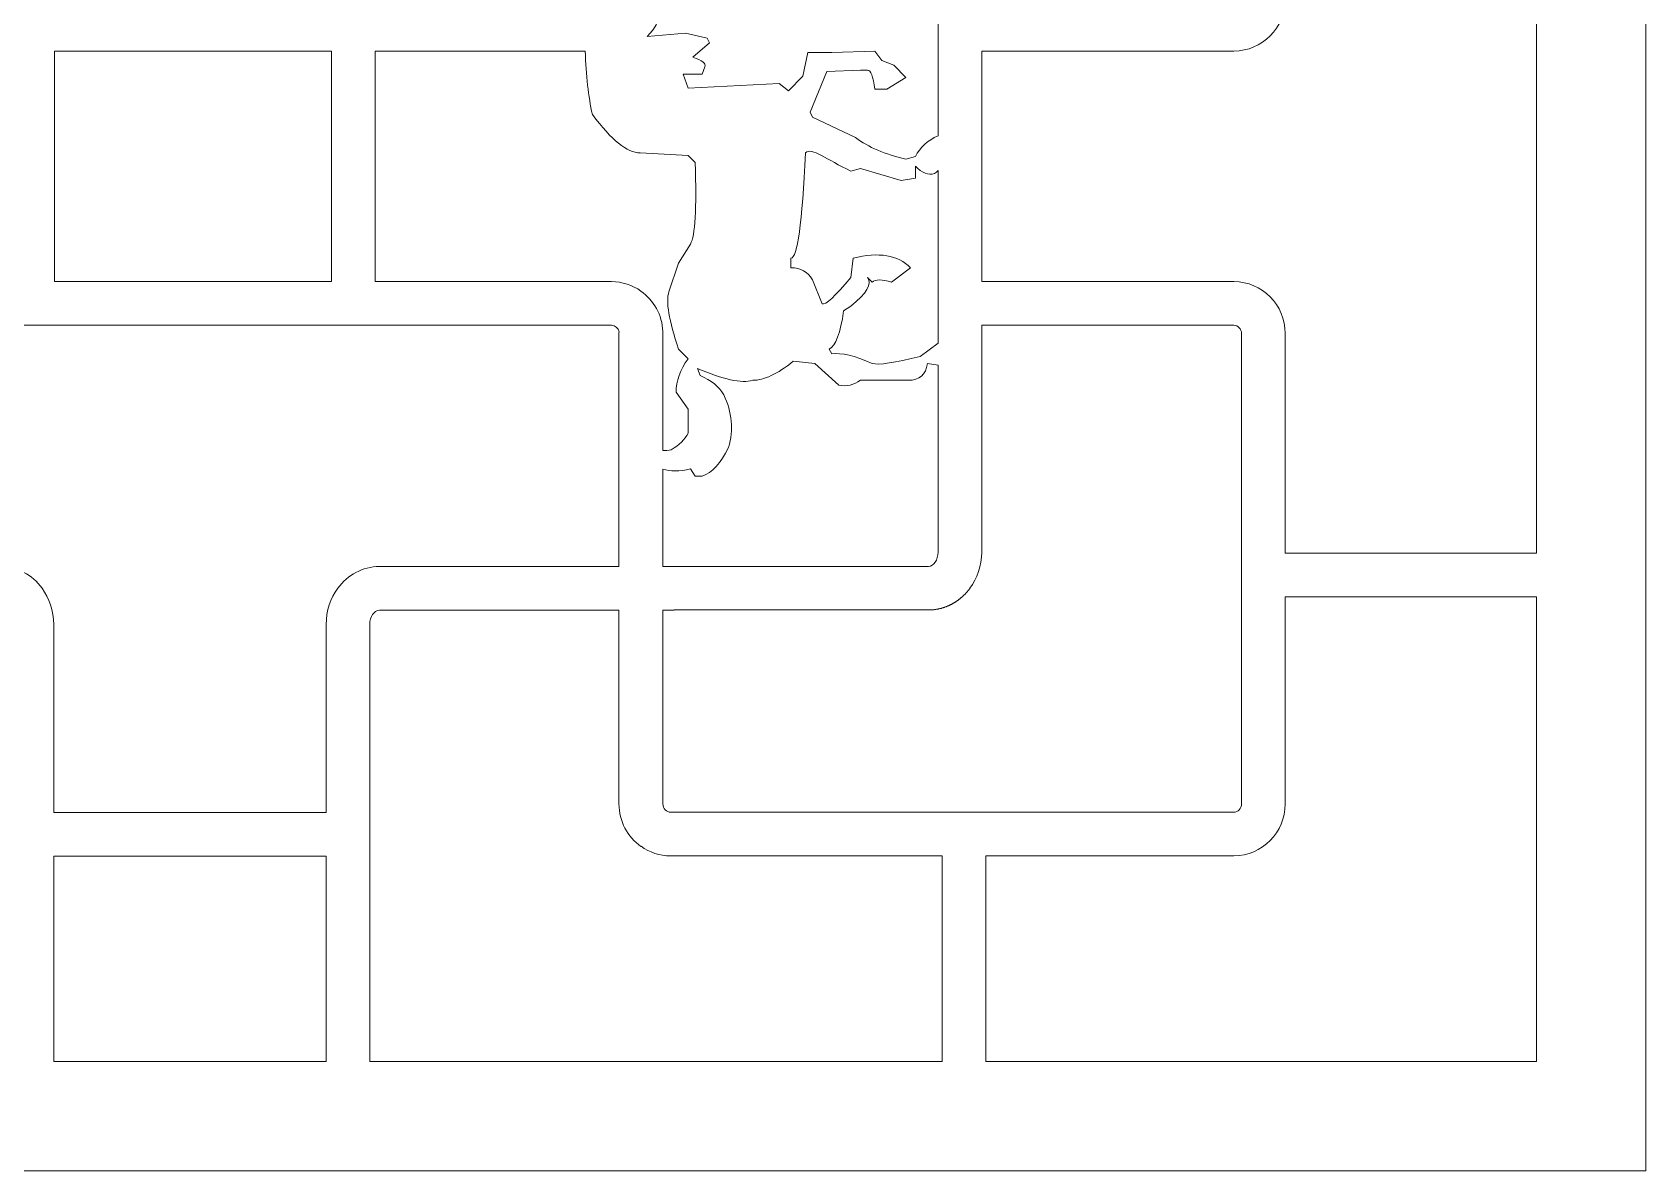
# Model space of a CAD drawing. Header units: centimetres. Extents: x -9.6 to 1.4, y -6.1 to 11.9.
# Drawn here: x -7.516 to -4.867, y -6.051 to -4.182 of the extents above; entities that cross this region are included whole.
import ezdxf

# ---------------------------------------------------------------- set-up
doc = ezdxf.new("R2010")
doc.units = ezdxf.units.CM
doc.header["$MEASUREMENT"] = 0
doc.layers.add('layer 1', color=7, linetype='Continuous')

msp = doc.modelspace()

# ---------------------------------------------------------------- linework, layer by layer
at = {"layer": 'layer 1', "color": 177, "lineweight": 9}
for points, knots in [([(-9.6444, -6.05124), (-9.6444, -6.05124), (-9.6444, 11.92325), (-9.6444, 11.92325), (-9.6444, 11.92325), (-9.6444, 11.92325), (-4.86713, 11.92325), (-4.86713, 11.92325), (-4.86713, 11.92325), (-4.86713, 11.92325), (-4.86713, -6.05124), (-4.86713, -6.05124), (-4.86713, -6.05124), (-4.86713, -6.05124), (-9.6444, -6.05124), (-9.6444, -6.05124)], [0, 0, 0, 0, 0.2, 0.2, 0.2, 0.2, 0.4, 0.4, 0.4, 0.4, 0.6, 0.6, 0.6, 0.6, 1, 1, 1, 1]), ([(-6.50696, -4.18873), (-6.50696, -4.18873), (-6.4436, -4.18339), (-6.4436, -4.18339), (-6.4436, -4.18339), (-6.4436, -4.18339), (-6.40829, -4.19135), (-6.40829, -4.19135), (-6.40829, -4.19135), (-6.40829, -4.19135), (-6.40418, -4.19918), (-6.40418, -4.19918), (-6.40418, -4.19918), (-6.40418, -4.19918), (-6.43166, -4.22294), (-6.43166, -4.22294), (-6.43166, -4.22294), (-6.41612, -4.22795), (-6.40958, -4.23308), (-6.41201, -4.23835), (-6.41201, -4.23835), (-6.41201, -4.23835), (-6.41625, -4.25042), (-6.41625, -4.25042), (-6.41625, -4.25042), (-6.41625, -4.25042), (-6.44745, -4.25042), (-6.44745, -4.25042), (-6.44745, -4.25042), (-6.44745, -4.25042), (-6.43949, -4.27378), (-6.43949, -4.27378), (-6.43949, -4.27378), (-6.43949, -4.27378), (-6.29016, -4.26582), (-6.29016, -4.26582), (-6.29016, -4.26582), (-6.29016, -4.26582), (-6.27476, -4.27789), (-6.27476, -4.27789), (-6.27476, -4.27789), (-6.27476, -4.27789), (-6.251, -4.25414), (-6.251, -4.25414), (-6.251, -4.25414), (-6.251, -4.25414), (-6.24317, -4.21498), (-6.24317, -4.21498), (-6.24317, -4.21498), (-6.24317, -4.21498), (-6.20362, -4.21498), (-6.20362, -4.21498), (-6.20362, -4.21498), (-6.20362, -4.21498), (-6.133, -4.2126), (-6.133, -4.2126), (-6.133, -4.2126), (-6.133, -4.2126), (-6.12132, -4.22839), (-6.12132, -4.22839), (-6.12132, -4.22839), (-6.12132, -4.22839), (-6.10167, -4.23597), (-6.10167, -4.23597), (-6.10167, -4.23597), (-6.10167, -4.23597), (-6.08216, -4.25587), (-6.08216, -4.25587), (-6.08216, -4.25587), (-6.08216, -4.25587), (-6.11336, -4.27551), (-6.11336, -4.27551), (-6.11336, -4.27551), (-6.11336, -4.27551), (-6.133, -4.27551), (-6.133, -4.27551), (-6.133, -4.27551), (-6.1357, -4.25446), (-6.13968, -4.24393), (-6.14495, -4.24393), (-6.14495, -4.24393), (-6.14495, -4.24393), (-6.15663, -4.24393), (-6.15663, -4.24393), (-6.15663, -4.24393), (-6.15663, -4.24393), (-6.21158, -4.24631), (-6.21158, -4.24631), (-6.21158, -4.24631), (-6.21158, -4.24631), (-6.23906, -4.3132), (-6.23906, -4.3132), (-6.23906, -4.3132), (-6.23906, -4.3132), (-6.23521, -4.32116), (-6.23521, -4.32116), (-6.23521, -4.32116), (-6.23521, -4.32116), (-6.16459, -4.35487), (-6.16459, -4.35487), (-6.16459, -4.35487), (-6.14353, -4.37041), (-6.11606, -4.38222), (-6.08216, -4.39018), (-6.08216, -4.39018), (-6.08216, -4.39018), (-6.06637, -4.38607), (-6.06637, -4.38607), (-6.06637, -4.38607), (-6.05862, -4.37095), (-6.04628, -4.35948), (-6.02913, -4.35165), (-6.02913, -4.35165), (-6.02913, -4.35165), (-6.02913, -3.80462), (-6.02913, -3.80462), (-6.02913, -3.80462), (-6.02913, -3.79179), (-6.03618, -3.7813), (-6.04479, -3.7813), (-6.04479, -3.7813), (-6.04479, -3.7813), (-6.48095, -3.7813), (-6.48095, -3.7813), (-6.48095, -3.7813), (-6.48095, -3.7813), (-6.48095, -3.94737), (-6.48095, -3.94737), (-6.48095, -3.94737), (-6.48095, -3.94737), (-6.481, -3.94737), (-6.481, -3.94737), (-6.481, -3.94737), (-6.481, -3.94737), (-6.481, -4.12729), (-6.481, -4.12729), (-6.481, -4.12729), (-6.481, -4.12829), (-6.48102, -4.12928), (-6.48106, -4.13027), (-6.48106, -4.13027), (-6.48106, -4.13027), (-6.481, -4.13053), (-6.481, -4.13053), (-6.481, -4.13053), (-6.48185, -4.15331), (-6.49167, -4.17388), (-6.50696, -4.18873)], [0, 0, 0, 0, 0.0263158, 0.0263158, 0.0263158, 0.0263158, 0.0526316, 0.0526316, 0.0526316, 0.0526316, 0.0789474, 0.0789474, 0.0789474, 0.0789474, 0.1052632, 0.1052632, 0.1052632, 0.1052632, 0.1315789, 0.1315789, 0.1315789, 0.1315789, 0.1578947, 0.1578947, 0.1578947, 0.1578947, 0.1842105, 0.1842105, 0.1842105, 0.1842105, 0.2105263, 0.2105263, 0.2105263, 0.2105263, 0.2368421, 0.2368421, 0.2368421, 0.2368421, 0.2631579, 0.2631579, 0.2631579, 0.2631579, 0.2894737, 0.2894737, 0.2894737, 0.2894737, 0.3157895, 0.3157895, 0.3157895, 0.3157895, 0.3421053, 0.3421053, 0.3421053, 0.3421053, 0.3684211, 0.3684211, 0.3684211, 0.3684211, 0.3947368, 0.3947368, 0.3947368, 0.3947368, 0.4210526, 0.4210526, 0.4210526, 0.4210526, 0.4473684, 0.4473684, 0.4473684, 0.4473684, 0.4736842, 0.4736842, 0.4736842, 0.4736842, 0.5, 0.5, 0.5, 0.5, 0.5263158, 0.5263158, 0.5263158, 0.5263158, 0.5526316, 0.5526316, 0.5526316, 0.5526316, 0.5789474, 0.5789474, 0.5789474, 0.5789474, 0.6052632, 0.6052632, 0.6052632, 0.6052632, 0.6315789, 0.6315789, 0.6315789, 0.6315789, 0.6578947, 0.6578947, 0.6578947, 0.6578947, 0.6842105, 0.6842105, 0.6842105, 0.6842105, 0.7105263, 0.7105263, 0.7105263, 0.7105263, 0.7368421, 0.7368421, 0.7368421, 0.7368421, 0.7631579, 0.7631579, 0.7631579, 0.7631579, 0.7894737, 0.7894737, 0.7894737, 0.7894737, 0.8157895, 0.8157895, 0.8157895, 0.8157895, 0.8421053, 0.8421053, 0.8421053, 0.8421053, 0.8684211, 0.8684211, 0.8684211, 0.8684211, 0.8947368, 0.8947368, 0.8947368, 0.8947368, 0.9210526, 0.9210526, 0.9210526, 0.9210526, 0.9473684, 0.9473684, 0.9473684, 0.9473684, 1, 1, 1, 1]), ([(-5.04627, -3.77937), (-5.04627, -3.77937), (-5.45904, -3.77937), (-5.45904, -3.77937), (-5.45904, -3.77937), (-5.45904, -3.77937), (-5.45904, -4.12729), (-5.45904, -4.12729), (-5.45904, -4.12729), (-5.45904, -4.17423), (-5.49708, -4.21263), (-5.54359, -4.21263), (-5.54359, -4.21263), (-5.54359, -4.21263), (-5.95747, -4.21263), (-5.95747, -4.21263), (-5.95747, -4.21263), (-5.95747, -4.21263), (-5.95747, -4.59128), (-5.95747, -4.59128), (-5.95747, -4.59128), (-5.95747, -4.59128), (-5.54359, -4.59128), (-5.54359, -4.59128), (-5.54359, -4.59128), (-5.49708, -4.59128), (-5.45904, -4.62968), (-5.45904, -4.67662), (-5.45904, -4.67662), (-5.45904, -4.67662), (-5.45904, -5.03706), (-5.45904, -5.03706), (-5.45904, -5.03706), (-5.45904, -5.03706), (-5.04627, -5.03706), (-5.04627, -5.03706), (-5.04627, -5.03706), (-5.04627, -5.03706), (-5.04627, -3.77937), (-5.04627, -3.77937)], [0, 0, 0, 0, 0.0909091, 0.0909091, 0.0909091, 0.0909091, 0.1818182, 0.1818182, 0.1818182, 0.1818182, 0.2727273, 0.2727273, 0.2727273, 0.2727273, 0.3636364, 0.3636364, 0.3636364, 0.3636364, 0.4545455, 0.4545455, 0.4545455, 0.4545455, 0.5454545, 0.5454545, 0.5454545, 0.5454545, 0.6363636, 0.6363636, 0.6363636, 0.6363636, 0.7272727, 0.7272727, 0.7272727, 0.7272727, 0.8181818, 0.8181818, 0.8181818, 0.8181818, 1, 1, 1, 1]), ([(-7.48005, -4.21263), (-7.48005, -4.21263), (-7.48005, -4.59128), (-7.48005, -4.59128), (-7.48005, -4.59128), (-7.48005, -4.59128), (-7.02508, -4.59128), (-7.02508, -4.59128), (-7.02508, -4.59128), (-7.02508, -4.59128), (-7.02508, -4.21263), (-7.02508, -4.21263), (-7.02508, -4.21263), (-7.02508, -4.21263), (-7.48005, -4.21263), (-7.48005, -4.21263)], [0, 0, 0, 0, 0.2, 0.2, 0.2, 0.2, 0.4, 0.4, 0.4, 0.4, 0.6, 0.6, 0.6, 0.6, 1, 1, 1, 1]), ([(-6.48095, -4.86871), (-6.47661, -4.86901), (-6.47208, -4.86857), (-6.46735, -4.86737), (-6.46735, -4.86737), (-6.454, -4.85954), (-6.44476, -4.85042), (-6.43949, -4.83989), (-6.43949, -4.83989), (-6.43949, -4.83989), (-6.43949, -4.80073), (-6.43949, -4.80073), (-6.43949, -4.80073), (-6.43949, -4.80073), (-6.45939, -4.77287), (-6.45939, -4.77287), (-6.45939, -4.77287), (-6.45939, -4.75464), (-6.45284, -4.73628), (-6.43949, -4.71791), (-6.43949, -4.71791), (-6.43949, -4.71791), (-6.45528, -4.70212), (-6.45528, -4.70212), (-6.45528, -4.70212), (-6.47108, -4.655), (-6.47634, -4.62367), (-6.47108, -4.60813), (-6.47108, -4.60813), (-6.47108, -4.60813), (-6.45528, -4.56075), (-6.45528, -4.56075), (-6.45528, -4.56075), (-6.45528, -4.56075), (-6.43577, -4.52955), (-6.43577, -4.52955), (-6.43577, -4.52955), (-6.42794, -4.5162), (-6.42537, -4.47165), (-6.42781, -4.39564), (-6.42781, -4.39564), (-6.42781, -4.39564), (-6.43949, -4.38395), (-6.43949, -4.38395), (-6.43949, -4.38395), (-6.43949, -4.38395), (-6.5182, -4.37984), (-6.5182, -4.37984), (-6.5182, -4.37984), (-6.53926, -4.37984), (-6.56545, -4.35891), (-6.59678, -4.31693), (-6.59678, -4.31693), (-6.60322, -4.28733), (-6.60714, -4.25261), (-6.6084, -4.21263), (-6.6084, -4.21263), (-6.6084, -4.21263), (-6.95343, -4.21263), (-6.95343, -4.21263), (-6.95343, -4.21263), (-6.95343, -4.21263), (-6.95343, -4.59128), (-6.95343, -4.59128), (-6.95343, -4.59128), (-6.95343, -4.59128), (-6.56555, -4.59128), (-6.56555, -4.59128), (-6.56555, -4.59128), (-6.54753, -4.59128), (-6.53078, -4.59706), (-6.51702, -4.60686), (-6.51702, -4.60686), (-6.51702, -4.60686), (-6.51698, -4.60683), (-6.51698, -4.60683), (-6.51698, -4.60683), (-6.49604, -4.62173), (-6.48203, -4.64595), (-6.481, -4.67338), (-6.481, -4.67338), (-6.481, -4.67338), (-6.48106, -4.67364), (-6.48106, -4.67364), (-6.48106, -4.67364), (-6.48102, -4.67463), (-6.481, -4.67562), (-6.481, -4.67662), (-6.481, -4.67662), (-6.481, -4.67662), (-6.481, -4.85654), (-6.481, -4.85654), (-6.481, -4.85654), (-6.481, -4.85654), (-6.48095, -4.85654), (-6.48095, -4.85654), (-6.48095, -4.85654), (-6.48095, -4.85654), (-6.48095, -4.86871), (-6.48095, -4.86871)], [0, 0, 0, 0, 0.0384615, 0.0384615, 0.0384615, 0.0384615, 0.0769231, 0.0769231, 0.0769231, 0.0769231, 0.1153846, 0.1153846, 0.1153846, 0.1153846, 0.1538462, 0.1538462, 0.1538462, 0.1538462, 0.1923077, 0.1923077, 0.1923077, 0.1923077, 0.2307692, 0.2307692, 0.2307692, 0.2307692, 0.2692308, 0.2692308, 0.2692308, 0.2692308, 0.3076923, 0.3076923, 0.3076923, 0.3076923, 0.3461538, 0.3461538, 0.3461538, 0.3461538, 0.3846154, 0.3846154, 0.3846154, 0.3846154, 0.4230769, 0.4230769, 0.4230769, 0.4230769, 0.4615385, 0.4615385, 0.4615385, 0.4615385, 0.5, 0.5, 0.5, 0.5, 0.5384615, 0.5384615, 0.5384615, 0.5384615, 0.5769231, 0.5769231, 0.5769231, 0.5769231, 0.6153846, 0.6153846, 0.6153846, 0.6153846, 0.6538462, 0.6538462, 0.6538462, 0.6538462, 0.6923077, 0.6923077, 0.6923077, 0.6923077, 0.7307692, 0.7307692, 0.7307692, 0.7307692, 0.7692308, 0.7692308, 0.7692308, 0.7692308, 0.8076923, 0.8076923, 0.8076923, 0.8076923, 0.8461538, 0.8461538, 0.8461538, 0.8461538, 0.8846154, 0.8846154, 0.8846154, 0.8846154, 0.9230769, 0.9230769, 0.9230769, 0.9230769, 1, 1, 1, 1]), ([(-6.02913, -4.4088), (-6.03066, -4.41111), (-6.03253, -4.4127), (-6.03478, -4.41355), (-6.03478, -4.41355), (-6.04494, -4.41739), (-6.05584, -4.41239), (-6.06637, -4.40186), (-6.06637, -4.40186), (-6.06637, -4.40186), (-6.06637, -4.42138), (-6.06637, -4.42138), (-6.06637, -4.42138), (-6.06637, -4.42138), (-6.08973, -4.42549), (-6.08973, -4.42549), (-6.08973, -4.42549), (-6.08973, -4.42549), (-6.15663, -4.40559), (-6.15663, -4.40559), (-6.15663, -4.40559), (-6.15663, -4.40559), (-6.17242, -4.4097), (-6.17242, -4.4097), (-6.17242, -4.4097), (-6.21184, -4.39146), (-6.23662, -4.36957), (-6.24689, -4.37984), (-6.24689, -4.37984), (-6.25216, -4.49514), (-6.26012, -4.55279), (-6.27065, -4.55279), (-6.27065, -4.55279), (-6.27065, -4.55279), (-6.27065, -4.56859), (-6.27065, -4.56859), (-6.27065, -4.56859), (-6.25485, -4.56859), (-6.24304, -4.57514), (-6.23521, -4.58823), (-6.23521, -4.58823), (-6.23521, -4.58823), (-6.21942, -4.62765), (-6.21942, -4.62765), (-6.21942, -4.62765), (-6.21415, -4.63022), (-6.19849, -4.61584), (-6.17242, -4.58438), (-6.17242, -4.58438), (-6.17242, -4.58438), (-6.16831, -4.55279), (-6.16831, -4.55279), (-6.16831, -4.55279), (-6.12646, -4.54227), (-6.09513, -4.54753), (-6.0742, -4.56859), (-6.0742, -4.56859), (-6.0742, -4.56859), (-6.10553, -4.59234), (-6.10553, -4.59234), (-6.10553, -4.59234), (-6.12132, -4.58708), (-6.13185, -4.58708), (-6.13711, -4.59234), (-6.13711, -4.59234), (-6.13711, -4.59234), (-6.14495, -4.58438), (-6.14495, -4.58438), (-6.14495, -4.58438), (-6.13699, -4.59491), (-6.1461, -4.6107), (-6.17242, -4.6315), (-6.17242, -4.6315), (-6.17242, -4.6315), (-6.18411, -4.63934), (-6.18411, -4.63934), (-6.18411, -4.63934), (-6.18937, -4.67593), (-6.19733, -4.69686), (-6.20786, -4.70212), (-6.20786, -4.70212), (-6.20786, -4.70212), (-6.20362, -4.71008), (-6.20362, -4.71008), (-6.20362, -4.71008), (-6.18809, -4.70751), (-6.16587, -4.71278), (-6.13711, -4.72588), (-6.13711, -4.72588), (-6.12658, -4.72844), (-6.10039, -4.72446), (-6.0584, -4.71419), (-6.0584, -4.71419), (-6.0584, -4.71419), (-6.02913, -4.69237), (-6.02913, -4.69237), (-6.02913, -4.69237), (-6.02913, -4.69237), (-6.02913, -4.4088), (-6.02913, -4.4088)], [0, 0, 0, 0, 0.0384615, 0.0384615, 0.0384615, 0.0384615, 0.0769231, 0.0769231, 0.0769231, 0.0769231, 0.1153846, 0.1153846, 0.1153846, 0.1153846, 0.1538462, 0.1538462, 0.1538462, 0.1538462, 0.1923077, 0.1923077, 0.1923077, 0.1923077, 0.2307692, 0.2307692, 0.2307692, 0.2307692, 0.2692308, 0.2692308, 0.2692308, 0.2692308, 0.3076923, 0.3076923, 0.3076923, 0.3076923, 0.3461538, 0.3461538, 0.3461538, 0.3461538, 0.3846154, 0.3846154, 0.3846154, 0.3846154, 0.4230769, 0.4230769, 0.4230769, 0.4230769, 0.4615385, 0.4615385, 0.4615385, 0.4615385, 0.5, 0.5, 0.5, 0.5, 0.5384615, 0.5384615, 0.5384615, 0.5384615, 0.5769231, 0.5769231, 0.5769231, 0.5769231, 0.6153846, 0.6153846, 0.6153846, 0.6153846, 0.6538462, 0.6538462, 0.6538462, 0.6538462, 0.6923077, 0.6923077, 0.6923077, 0.6923077, 0.7307692, 0.7307692, 0.7307692, 0.7307692, 0.7692308, 0.7692308, 0.7692308, 0.7692308, 0.8076923, 0.8076923, 0.8076923, 0.8076923, 0.8461538, 0.8461538, 0.8461538, 0.8461538, 0.8846154, 0.8846154, 0.8846154, 0.8846154, 0.9230769, 0.9230769, 0.9230769, 0.9230769, 1, 1, 1, 1]), ([(-7.03385, -5.4631), (-7.03385, -5.4631), (-7.03385, -5.15426), (-7.03385, -5.15426), (-7.03385, -5.15426), (-7.03385, -5.13184), (-7.02661, -5.11117), (-7.01454, -5.09487), (-7.01454, -5.09487), (-7.01454, -5.09487), (-7.01465, -5.09473), (-7.01465, -5.09473), (-7.01465, -5.09473), (-6.99861, -5.07299), (-6.974, -5.059), (-6.94653, -5.059), (-6.94653, -5.059), (-6.94653, -5.059), (-6.6535, -5.059), (-6.6535, -5.059), (-6.6535, -5.059), (-6.6535, -5.059), (-6.6535, -5.0588), (-6.6535, -5.0588), (-6.6535, -5.0588), (-6.6535, -5.0588), (-6.55303, -5.0588), (-6.55303, -5.0588), (-6.55303, -5.0588), (-6.55303, -5.0588), (-6.55303, -4.67662), (-6.55303, -4.67662), (-6.55303, -4.67662), (-6.55303, -4.67562), (-6.55301, -4.67462), (-6.55298, -4.67363), (-6.55298, -4.67363), (-6.55427, -4.66754), (-6.55944, -4.66294), (-6.56555, -4.66294), (-6.56555, -4.66294), (-6.56555, -4.66294), (-7.97234, -4.66294), (-7.97234, -4.66294), (-7.97234, -4.66294), (-7.97837, -4.66294), (-7.98348, -4.66741), (-7.98487, -4.67338), (-7.98487, -4.67338), (-7.98487, -4.67338), (-7.98487, -4.67338), (-7.98487, -4.67338), (-7.98487, -4.67338), (-7.98487, -4.67338), (-7.98487, -4.67338), (-7.98487, -4.67338), (-7.98487, -4.67338), (-7.98487, -4.67338), (-7.98489, -4.67348), (-7.98489, -4.67348), (-7.98489, -4.67348), (-7.98489, -4.67348), (-7.9849, -4.67353), (-7.9849, -4.67353), (-7.9849, -4.67353), (-7.9849, -4.67353), (-7.9849, -4.67354), (-7.9849, -4.67354), (-7.9849, -4.67354), (-7.9849, -4.67354), (-7.98491, -4.67358), (-7.98491, -4.67358), (-7.98491, -4.67358), (-7.98491, -4.67358), (-7.98497, -4.67387), (-7.98497, -4.67387), (-7.98497, -4.67387), (-7.98497, -4.67387), (-7.98497, -4.67387), (-7.98497, -4.67387), (-7.98497, -4.67387), (-7.98497, -4.67387), (-7.98503, -4.67417), (-7.98503, -4.67417), (-7.98503, -4.67417), (-7.98503, -4.67417), (-7.98503, -4.67421), (-7.98503, -4.67421), (-7.98503, -4.67421), (-7.98503, -4.67421), (-7.98503, -4.67422), (-7.98503, -4.67422), (-7.98503, -4.67422), (-7.98503, -4.67422), (-7.98508, -4.67452), (-7.98508, -4.67452), (-7.98508, -4.67452), (-7.98508, -4.67452), (-7.98509, -4.67454), (-7.98509, -4.67454), (-7.98509, -4.67454), (-7.98509, -4.67454), (-7.98509, -4.67457), (-7.98509, -4.67457), (-7.98509, -4.67457), (-7.98509, -4.67457), (-7.9851, -4.67462), (-7.9851, -4.67462), (-7.9851, -4.67462), (-7.98517, -4.67516), (-7.98522, -4.6757), (-7.98523, -4.67626), (-7.98523, -4.67626), (-7.98523, -4.67626), (-7.98523, -4.67627), (-7.98523, -4.67627), (-7.98523, -4.67627), (-7.98523, -4.67627), (-7.98523, -4.67662), (-7.98523, -4.67662), (-7.98523, -4.67662), (-7.98523, -4.67662), (-7.98523, -4.89062), (-7.98523, -4.89062), (-7.98523, -4.89062), (-7.98523, -4.89062), (-7.9848, -4.89062), (-7.9848, -4.89062), (-7.9848, -4.89062), (-7.9848, -4.89062), (-7.9848, -5.0588), (-7.9848, -5.0588), (-7.9848, -5.0588), (-7.9848, -5.0588), (-7.86145, -5.0588), (-7.86145, -5.0588), (-7.86145, -5.0588), (-7.86145, -5.0588), (-7.86145, -5.059), (-7.86145, -5.059), (-7.86145, -5.059), (-7.86145, -5.059), (-7.56843, -5.059), (-7.56843, -5.059), (-7.56843, -5.059), (-7.54096, -5.059), (-7.51635, -5.07299), (-7.50031, -5.09473), (-7.50031, -5.09473), (-7.50031, -5.09473), (-7.50041, -5.09487), (-7.50041, -5.09487), (-7.50041, -5.09487), (-7.48835, -5.11117), (-7.48111, -5.13184), (-7.48111, -5.15426), (-7.48111, -5.15426), (-7.48111, -5.15426), (-7.48111, -5.4631), (-7.48111, -5.4631), (-7.48111, -5.4631), (-7.48111, -5.4631), (-7.03385, -5.4631), (-7.03385, -5.4631)], [0, 0, 0, 0, 0.0238095, 0.0238095, 0.0238095, 0.0238095, 0.047619, 0.047619, 0.047619, 0.047619, 0.0714286, 0.0714286, 0.0714286, 0.0714286, 0.0952381, 0.0952381, 0.0952381, 0.0952381, 0.1190476, 0.1190476, 0.1190476, 0.1190476, 0.1428571, 0.1428571, 0.1428571, 0.1428571, 0.1666667, 0.1666667, 0.1666667, 0.1666667, 0.1904762, 0.1904762, 0.1904762, 0.1904762, 0.2142857, 0.2142857, 0.2142857, 0.2142857, 0.2380952, 0.2380952, 0.2380952, 0.2380952, 0.2619048, 0.2619048, 0.2619048, 0.2619048, 0.2857143, 0.2857143, 0.2857143, 0.2857143, 0.3095238, 0.3095238, 0.3095238, 0.3095238, 0.3333333, 0.3333333, 0.3333333, 0.3333333, 0.3571429, 0.3571429, 0.3571429, 0.3571429, 0.3809524, 0.3809524, 0.3809524, 0.3809524, 0.4047619, 0.4047619, 0.4047619, 0.4047619, 0.4285714, 0.4285714, 0.4285714, 0.4285714, 0.452381, 0.452381, 0.452381, 0.452381, 0.4761905, 0.4761905, 0.4761905, 0.4761905, 0.5, 0.5, 0.5, 0.5, 0.5238095, 0.5238095, 0.5238095, 0.5238095, 0.547619, 0.547619, 0.547619, 0.547619, 0.5714286, 0.5714286, 0.5714286, 0.5714286, 0.5952381, 0.5952381, 0.5952381, 0.5952381, 0.6190476, 0.6190476, 0.6190476, 0.6190476, 0.6428571, 0.6428571, 0.6428571, 0.6428571, 0.6666667, 0.6666667, 0.6666667, 0.6666667, 0.6904762, 0.6904762, 0.6904762, 0.6904762, 0.7142857, 0.7142857, 0.7142857, 0.7142857, 0.7380952, 0.7380952, 0.7380952, 0.7380952, 0.7619048, 0.7619048, 0.7619048, 0.7619048, 0.7857143, 0.7857143, 0.7857143, 0.7857143, 0.8095238, 0.8095238, 0.8095238, 0.8095238, 0.8333333, 0.8333333, 0.8333333, 0.8333333, 0.8571429, 0.8571429, 0.8571429, 0.8571429, 0.8809524, 0.8809524, 0.8809524, 0.8809524, 0.9047619, 0.9047619, 0.9047619, 0.9047619, 0.9285714, 0.9285714, 0.9285714, 0.9285714, 0.952381, 0.952381, 0.952381, 0.952381, 1, 1, 1, 1]), ([(-6.48095, -5.13094), (-6.48095, -5.13094), (-6.48095, -5.44888), (-6.48095, -5.44888), (-6.48095, -5.44888), (-6.48095, -5.4564), (-6.47514, -5.46256), (-6.46805, -5.46256), (-6.46805, -5.46256), (-6.46805, -5.46256), (-5.54359, -5.46256), (-5.54359, -5.46256), (-5.54359, -5.46256), (-5.5365, -5.46256), (-5.5307, -5.4564), (-5.5307, -5.44888), (-5.5307, -5.44888), (-5.5307, -5.44888), (-5.5307, -4.67662), (-5.5307, -4.67662), (-5.5307, -4.67662), (-5.5307, -4.6691), (-5.5365, -4.66294), (-5.54359, -4.66294), (-5.54359, -4.66294), (-5.54359, -4.66294), (-5.95747, -4.66294), (-5.95747, -4.66294), (-5.95747, -4.66294), (-5.95747, -4.66294), (-5.95747, -5.03549), (-5.95747, -5.03549), (-5.95747, -5.03549), (-5.95747, -5.05785), (-5.96468, -5.07846), (-5.97668, -5.09473), (-5.97668, -5.09473), (-5.97668, -5.09473), (-5.97668, -5.09473), (-5.97668, -5.09473), (-5.97668, -5.09473), (-5.97668, -5.09473), (-5.97687, -5.095), (-5.97687, -5.095), (-5.97687, -5.095), (-5.97728, -5.09555), (-5.9777, -5.09609), (-5.97812, -5.09663), (-5.97812, -5.09663), (-5.97812, -5.09663), (-5.97828, -5.09684), (-5.97828, -5.09684), (-5.97828, -5.09684), (-5.97877, -5.09747), (-5.97927, -5.09809), (-5.97978, -5.09871), (-5.97978, -5.09871), (-5.97978, -5.09871), (-5.97978, -5.09872), (-5.97978, -5.09872), (-5.97978, -5.09872), (-5.98192, -5.10131), (-5.98418, -5.10378), (-5.98656, -5.1061), (-5.98656, -5.1061), (-5.98656, -5.1061), (-5.98658, -5.10612), (-5.98658, -5.10612), (-5.98658, -5.10612), (-5.98712, -5.10664), (-5.98766, -5.10716), (-5.98821, -5.10767), (-5.98821, -5.10767), (-5.98821, -5.10767), (-5.98869, -5.10811), (-5.98869, -5.10811), (-5.98869, -5.10811), (-5.98908, -5.10847), (-5.98947, -5.10883), (-5.98987, -5.10918), (-5.98987, -5.10918), (-5.98987, -5.10918), (-5.99051, -5.10974), (-5.99051, -5.10974), (-5.99051, -5.10974), (-5.99083, -5.11002), (-5.99115, -5.11029), (-5.99147, -5.11056), (-5.99147, -5.11056), (-5.99174, -5.11078), (-5.992, -5.11101), (-5.99227, -5.11123), (-5.99227, -5.11123), (-5.9925, -5.11142), (-5.99274, -5.11161), (-5.99297, -5.1118), (-5.99297, -5.1118), (-5.99334, -5.1121), (-5.99372, -5.11239), (-5.99409, -5.11269), (-5.99409, -5.11269), (-5.99432, -5.11287), (-5.99455, -5.11304), (-5.99478, -5.11321), (-5.99478, -5.11321), (-5.99478, -5.11321), (-5.99545, -5.11373), (-5.99545, -5.11373), (-5.99545, -5.11373), (-5.99586, -5.11403), (-5.99626, -5.11433), (-5.99667, -5.11462), (-5.99667, -5.11462), (-5.99667, -5.11462), (-5.99734, -5.1151), (-5.99734, -5.1151), (-5.99734, -5.1151), (-5.99734, -5.1151), (-5.99801, -5.11558), (-5.99801, -5.11558), (-5.99801, -5.11558), (-5.9984, -5.11585), (-5.9988, -5.11612), (-5.9992, -5.11639), (-5.9992, -5.11639), (-5.99945, -5.11655), (-5.9997, -5.11672), (-5.99995, -5.11688), (-5.99995, -5.11688), (-6.00035, -5.11715), (-6.00076, -5.11741), (-6.00116, -5.11767), (-6.00116, -5.11767), (-6.00116, -5.11767), (-6.0018, -5.11806), (-6.0018, -5.11806), (-6.0018, -5.11806), (-6.00213, -5.11827), (-6.00246, -5.11847), (-6.00279, -5.11867), (-6.00279, -5.11867), (-6.00309, -5.11885), (-6.0034, -5.11903), (-6.00371, -5.11922), (-6.00371, -5.11922), (-6.00407, -5.11943), (-6.00444, -5.11964), (-6.0048, -5.11984), (-6.0048, -5.11984), (-6.0048, -5.11984), (-6.0053, -5.12012), (-6.0053, -5.12012), (-6.0053, -5.12012), (-6.00578, -5.12039), (-6.00628, -5.12066), (-6.00677, -5.12092), (-6.00677, -5.12092), (-6.00677, -5.12092), (-6.0073, -5.1212), (-6.0073, -5.1212), (-6.0073, -5.1212), (-6.00777, -5.12144), (-6.00825, -5.12169), (-6.00872, -5.12193), (-6.00872, -5.12193), (-6.00894, -5.12203), (-6.00916, -5.12214), (-6.00937, -5.12224), (-6.00937, -5.12224), (-6.00973, -5.12242), (-6.01008, -5.12259), (-6.01044, -5.12275), (-6.01044, -5.12275), (-6.01073, -5.12289), (-6.01102, -5.12303), (-6.01131, -5.12316), (-6.01131, -5.12316), (-6.01171, -5.12334), (-6.0121, -5.12351), (-6.0125, -5.12369), (-6.0125, -5.12369), (-6.0125, -5.12369), (-6.01302, -5.12391), (-6.01302, -5.12391), (-6.01302, -5.12391), (-6.01353, -5.12413), (-6.01405, -5.12435), (-6.01456, -5.12455), (-6.01456, -5.12455), (-6.01456, -5.12455), (-6.01509, -5.12477), (-6.01509, -5.12477), (-6.01509, -5.12477), (-6.01562, -5.12498), (-6.01617, -5.12519), (-6.01671, -5.12539), (-6.01671, -5.12539), (-6.01671, -5.12539), (-6.01714, -5.12555), (-6.01714, -5.12555), (-6.01714, -5.12555), (-6.01762, -5.12572), (-6.01809, -5.12589), (-6.01857, -5.12606), (-6.01857, -5.12606), (-6.01857, -5.12606), (-6.01923, -5.12628), (-6.01923, -5.12628), (-6.01923, -5.12628), (-6.01972, -5.12644), (-6.02021, -5.1266), (-6.02071, -5.12676), (-6.02071, -5.12676), (-6.02071, -5.12676), (-6.02109, -5.12688), (-6.02109, -5.12688), (-6.02109, -5.12688), (-6.02166, -5.12706), (-6.02223, -5.12723), (-6.02281, -5.12739), (-6.02281, -5.12739), (-6.02281, -5.12739), (-6.02325, -5.12752), (-6.02325, -5.12752), (-6.02325, -5.12752), (-6.02384, -5.12768), (-6.02443, -5.12784), (-6.02503, -5.12799), (-6.02503, -5.12799), (-6.02503, -5.12799), (-6.02536, -5.12807), (-6.02536, -5.12807), (-6.02536, -5.12807), (-6.02592, -5.12821), (-6.02648, -5.12835), (-6.02705, -5.12848), (-6.02705, -5.12848), (-6.02705, -5.12848), (-6.02748, -5.12857), (-6.02748, -5.12857), (-6.02748, -5.12857), (-6.02802, -5.12869), (-6.02857, -5.1288), (-6.02912, -5.12891), (-6.02912, -5.12891), (-6.02912, -5.12891), (-6.02952, -5.129), (-6.02952, -5.129), (-6.02952, -5.129), (-6.03012, -5.12911), (-6.03072, -5.12922), (-6.03132, -5.12932), (-6.03132, -5.12932), (-6.03132, -5.12932), (-6.03173, -5.12939), (-6.03173, -5.12939), (-6.03173, -5.12939), (-6.03236, -5.1295), (-6.03298, -5.12959), (-6.03361, -5.12968), (-6.03361, -5.12968), (-6.03361, -5.12968), (-6.03387, -5.12972), (-6.03387, -5.12972), (-6.03387, -5.12972), (-6.03453, -5.12981), (-6.03519, -5.12989), (-6.03585, -5.12996), (-6.03585, -5.12996), (-6.03585, -5.12996), (-6.03589, -5.12997), (-6.03589, -5.12997), (-6.03589, -5.12997), (-6.03589, -5.12997), (-6.0359, -5.12997), (-6.0359, -5.12997), (-6.0359, -5.12997), (-6.0359, -5.12997), (-6.03596, -5.12998), (-6.03596, -5.12998), (-6.03596, -5.12998), (-6.03659, -5.13005), (-6.03723, -5.13011), (-6.03786, -5.13016), (-6.03786, -5.13016), (-6.03786, -5.13016), (-6.03824, -5.13019), (-6.03824, -5.13019), (-6.03824, -5.13019), (-6.03886, -5.13024), (-6.03949, -5.13029), (-6.04012, -5.13032), (-6.04012, -5.13032), (-6.04012, -5.13032), (-6.04052, -5.13035), (-6.04052, -5.13035), (-6.04052, -5.13035), (-6.04116, -5.13038), (-6.0418, -5.13041), (-6.04244, -5.13043), (-6.04244, -5.13043), (-6.04244, -5.13043), (-6.04274, -5.13043), (-6.04274, -5.13043), (-6.04274, -5.13043), (-6.04342, -5.13045), (-6.04411, -5.13046), (-6.04479, -5.13046), (-6.04479, -5.13046), (-6.04479, -5.13046), (-6.46262, -5.13046), (-6.46262, -5.13046), (-6.46262, -5.13046), (-6.46262, -5.13046), (-6.46262, -5.13094), (-6.46262, -5.13094), (-6.46262, -5.13094), (-6.46262, -5.13094), (-6.48095, -5.13094), (-6.48095, -5.13094)], [0, 0, 0, 0, 0.0123457, 0.0123457, 0.0123457, 0.0123457, 0.0246914, 0.0246914, 0.0246914, 0.0246914, 0.037037, 0.037037, 0.037037, 0.037037, 0.0493827, 0.0493827, 0.0493827, 0.0493827, 0.0617284, 0.0617284, 0.0617284, 0.0617284, 0.0740741, 0.0740741, 0.0740741, 0.0740741, 0.0864198, 0.0864198, 0.0864198, 0.0864198, 0.0987654, 0.0987654, 0.0987654, 0.0987654, 0.1111111, 0.1111111, 0.1111111, 0.1111111, 0.1234568, 0.1234568, 0.1234568, 0.1234568, 0.1358025, 0.1358025, 0.1358025, 0.1358025, 0.1481481, 0.1481481, 0.1481481, 0.1481481, 0.1604938, 0.1604938, 0.1604938, 0.1604938, 0.1728395, 0.1728395, 0.1728395, 0.1728395, 0.1851852, 0.1851852, 0.1851852, 0.1851852, 0.1975309, 0.1975309, 0.1975309, 0.1975309, 0.2098765, 0.2098765, 0.2098765, 0.2098765, 0.2222222, 0.2222222, 0.2222222, 0.2222222, 0.2345679, 0.2345679, 0.2345679, 0.2345679, 0.2469136, 0.2469136, 0.2469136, 0.2469136, 0.2592593, 0.2592593, 0.2592593, 0.2592593, 0.2716049, 0.2716049, 0.2716049, 0.2716049, 0.2839506, 0.2839506, 0.2839506, 0.2839506, 0.2962963, 0.2962963, 0.2962963, 0.2962963, 0.308642, 0.308642, 0.308642, 0.308642, 0.3209877, 0.3209877, 0.3209877, 0.3209877, 0.3333333, 0.3333333, 0.3333333, 0.3333333, 0.345679, 0.345679, 0.345679, 0.345679, 0.3580247, 0.3580247, 0.3580247, 0.3580247, 0.3703704, 0.3703704, 0.3703704, 0.3703704, 0.382716, 0.382716, 0.382716, 0.382716, 0.3950617, 0.3950617, 0.3950617, 0.3950617, 0.4074074, 0.4074074, 0.4074074, 0.4074074, 0.4197531, 0.4197531, 0.4197531, 0.4197531, 0.4320988, 0.4320988, 0.4320988, 0.4320988, 0.4444444, 0.4444444, 0.4444444, 0.4444444, 0.4567901, 0.4567901, 0.4567901, 0.4567901, 0.4691358, 0.4691358, 0.4691358, 0.4691358, 0.4814815, 0.4814815, 0.4814815, 0.4814815, 0.4938272, 0.4938272, 0.4938272, 0.4938272, 0.5061728, 0.5061728, 0.5061728, 0.5061728, 0.5185185, 0.5185185, 0.5185185, 0.5185185, 0.5308642, 0.5308642, 0.5308642, 0.5308642, 0.5432099, 0.5432099, 0.5432099, 0.5432099, 0.5555556, 0.5555556, 0.5555556, 0.5555556, 0.5679012, 0.5679012, 0.5679012, 0.5679012, 0.5802469, 0.5802469, 0.5802469, 0.5802469, 0.5925926, 0.5925926, 0.5925926, 0.5925926, 0.6049383, 0.6049383, 0.6049383, 0.6049383, 0.617284, 0.617284, 0.617284, 0.617284, 0.6296296, 0.6296296, 0.6296296, 0.6296296, 0.6419753, 0.6419753, 0.6419753, 0.6419753, 0.654321, 0.654321, 0.654321, 0.654321, 0.6666667, 0.6666667, 0.6666667, 0.6666667, 0.6790123, 0.6790123, 0.6790123, 0.6790123, 0.691358, 0.691358, 0.691358, 0.691358, 0.7037037, 0.7037037, 0.7037037, 0.7037037, 0.7160494, 0.7160494, 0.7160494, 0.7160494, 0.7283951, 0.7283951, 0.7283951, 0.7283951, 0.7407407, 0.7407407, 0.7407407, 0.7407407, 0.7530864, 0.7530864, 0.7530864, 0.7530864, 0.7654321, 0.7654321, 0.7654321, 0.7654321, 0.7777778, 0.7777778, 0.7777778, 0.7777778, 0.7901235, 0.7901235, 0.7901235, 0.7901235, 0.8024691, 0.8024691, 0.8024691, 0.8024691, 0.8148148, 0.8148148, 0.8148148, 0.8148148, 0.8271605, 0.8271605, 0.8271605, 0.8271605, 0.8395062, 0.8395062, 0.8395062, 0.8395062, 0.8518519, 0.8518519, 0.8518519, 0.8518519, 0.8641975, 0.8641975, 0.8641975, 0.8641975, 0.8765432, 0.8765432, 0.8765432, 0.8765432, 0.8888889, 0.8888889, 0.8888889, 0.8888889, 0.9012346, 0.9012346, 0.9012346, 0.9012346, 0.9135802, 0.9135802, 0.9135802, 0.9135802, 0.9259259, 0.9259259, 0.9259259, 0.9259259, 0.9382716, 0.9382716, 0.9382716, 0.9382716, 0.9506173, 0.9506173, 0.9506173, 0.9506173, 0.962963, 0.962963, 0.962963, 0.962963, 0.9753086, 0.9753086, 0.9753086, 0.9753086, 1, 1, 1, 1]), ([(-6.02913, -4.72822), (-6.02913, -4.72822), (-6.04646, -4.72588), (-6.04646, -4.72588), (-6.04646, -4.72588), (-6.04916, -4.74424), (-6.05969, -4.75335), (-6.07805, -4.75335), (-6.07805, -4.75335), (-6.07805, -4.75335), (-6.15663, -4.75335), (-6.15663, -4.75335), (-6.15663, -4.75335), (-6.16716, -4.76106), (-6.17897, -4.76375), (-6.19194, -4.76119), (-6.19194, -4.76119), (-6.19194, -4.76119), (-6.23149, -4.72588), (-6.23149, -4.72588), (-6.23149, -4.72588), (-6.23149, -4.72588), (-6.26679, -4.72215), (-6.26679, -4.72215), (-6.26679, -4.72215), (-6.29299, -4.74295), (-6.31507, -4.75335), (-6.33343, -4.75335), (-6.33343, -4.75335), (-6.3518, -4.75862), (-6.38197, -4.75207), (-6.42408, -4.73384), (-6.42408, -4.73384), (-6.42408, -4.73384), (-6.41997, -4.74539), (-6.41997, -4.74539), (-6.41997, -4.74539), (-6.40161, -4.75348), (-6.38865, -4.76401), (-6.38081, -4.77698), (-6.38081, -4.77698), (-6.36759, -4.80587), (-6.36489, -4.83476), (-6.37298, -4.86352), (-6.37298, -4.86352), (-6.38595, -4.88958), (-6.40046, -4.90525), (-6.41625, -4.91051), (-6.41625, -4.91051), (-6.41625, -4.91051), (-6.42781, -4.91051), (-6.42781, -4.91051), (-6.42781, -4.91051), (-6.42781, -4.91051), (-6.43577, -4.89896), (-6.43577, -4.89896), (-6.43577, -4.89896), (-6.45366, -4.90295), (-6.46872, -4.90297), (-6.48095, -4.89901), (-6.48095, -4.89901), (-6.48095, -4.89901), (-6.48095, -5.0588), (-6.48095, -5.0588), (-6.48095, -5.0588), (-6.48095, -5.0588), (-6.04479, -5.0588), (-6.04479, -5.0588), (-6.04479, -5.0588), (-6.03618, -5.0588), (-6.02913, -5.04831), (-6.02913, -5.03549), (-6.02913, -5.03549), (-6.02913, -5.03549), (-6.02913, -4.72822), (-6.02913, -4.72822)], [0, 0, 0, 0, 0.05, 0.05, 0.05, 0.05, 0.1, 0.1, 0.1, 0.1, 0.15, 0.15, 0.15, 0.15, 0.2, 0.2, 0.2, 0.2, 0.25, 0.25, 0.25, 0.25, 0.3, 0.3, 0.3, 0.3, 0.35, 0.35, 0.35, 0.35, 0.4, 0.4, 0.4, 0.4, 0.45, 0.45, 0.45, 0.45, 0.5, 0.5, 0.5, 0.5, 0.55, 0.55, 0.55, 0.55, 0.6, 0.6, 0.6, 0.6, 0.65, 0.65, 0.65, 0.65, 0.7, 0.7, 0.7, 0.7, 0.75, 0.75, 0.75, 0.75, 0.8, 0.8, 0.8, 0.8, 0.85, 0.85, 0.85, 0.85, 0.9, 0.9, 0.9, 0.9, 1, 1, 1, 1]), ([(-5.04627, -5.10872), (-5.04627, -5.10872), (-5.45904, -5.10872), (-5.45904, -5.10872), (-5.45904, -5.10872), (-5.45904, -5.10872), (-5.45904, -5.44888), (-5.45904, -5.44888), (-5.45904, -5.44888), (-5.45904, -5.49581), (-5.49708, -5.53421), (-5.54359, -5.53421), (-5.54359, -5.53421), (-5.54359, -5.53421), (-5.95048, -5.53421), (-5.95048, -5.53421), (-5.95048, -5.53421), (-5.95048, -5.53421), (-5.95048, -5.87209), (-5.95048, -5.87209), (-5.95048, -5.87209), (-5.95048, -5.87209), (-5.04627, -5.87209), (-5.04627, -5.87209), (-5.04627, -5.87209), (-5.04627, -5.87209), (-5.04627, -5.10872), (-5.04627, -5.10872)], [0, 0, 0, 0, 0.125, 0.125, 0.125, 0.125, 0.25, 0.25, 0.25, 0.25, 0.375, 0.375, 0.375, 0.375, 0.5, 0.5, 0.5, 0.5, 0.625, 0.625, 0.625, 0.625, 0.75, 0.75, 0.75, 0.75, 1, 1, 1, 1]), ([(-6.02214, -5.87209), (-6.02214, -5.87209), (-6.02214, -5.53421), (-6.02214, -5.53421), (-6.02214, -5.53421), (-6.02214, -5.53421), (-6.46805, -5.53421), (-6.46805, -5.53421), (-6.46805, -5.53421), (-6.48616, -5.53421), (-6.50298, -5.52839), (-6.51677, -5.51851), (-6.51677, -5.51851), (-6.51677, -5.51851), (-6.51698, -5.51867), (-6.51698, -5.51867), (-6.51698, -5.51867), (-6.53874, -5.50318), (-6.55303, -5.47764), (-6.55303, -5.44888), (-6.55303, -5.44888), (-6.55303, -5.44888), (-6.55303, -5.13094), (-6.55303, -5.13094), (-6.55303, -5.13094), (-6.55303, -5.13094), (-6.94653, -5.13094), (-6.94653, -5.13094), (-6.94653, -5.13094), (-6.95514, -5.13094), (-6.96219, -5.14144), (-6.96219, -5.15426), (-6.96219, -5.15426), (-6.96219, -5.15426), (-6.96219, -5.87209), (-6.96219, -5.87209), (-6.96219, -5.87209), (-6.96219, -5.87209), (-6.02214, -5.87209), (-6.02214, -5.87209)], [0, 0, 0, 0, 0.0909091, 0.0909091, 0.0909091, 0.0909091, 0.1818182, 0.1818182, 0.1818182, 0.1818182, 0.2727273, 0.2727273, 0.2727273, 0.2727273, 0.3636364, 0.3636364, 0.3636364, 0.3636364, 0.4545455, 0.4545455, 0.4545455, 0.4545455, 0.5454545, 0.5454545, 0.5454545, 0.5454545, 0.6363636, 0.6363636, 0.6363636, 0.6363636, 0.7272727, 0.7272727, 0.7272727, 0.7272727, 0.8181818, 0.8181818, 0.8181818, 0.8181818, 1, 1, 1, 1]), ([(-7.03385, -5.87209), (-7.03385, -5.87209), (-7.03385, -5.53476), (-7.03385, -5.53476), (-7.03385, -5.53476), (-7.03385, -5.53476), (-7.48111, -5.53476), (-7.48111, -5.53476), (-7.48111, -5.53476), (-7.48111, -5.53476), (-7.48111, -5.87209), (-7.48111, -5.87209), (-7.48111, -5.87209), (-7.48111, -5.87209), (-7.03385, -5.87209), (-7.03385, -5.87209)], [0, 0, 0, 0, 0.2, 0.2, 0.2, 0.2, 0.4, 0.4, 0.4, 0.4, 0.6, 0.6, 0.6, 0.6, 1, 1, 1, 1])]:
    msp.add_open_spline(points, degree=3, knots=knots, dxfattribs=at)

doc.saveas('drawing.dxf')
